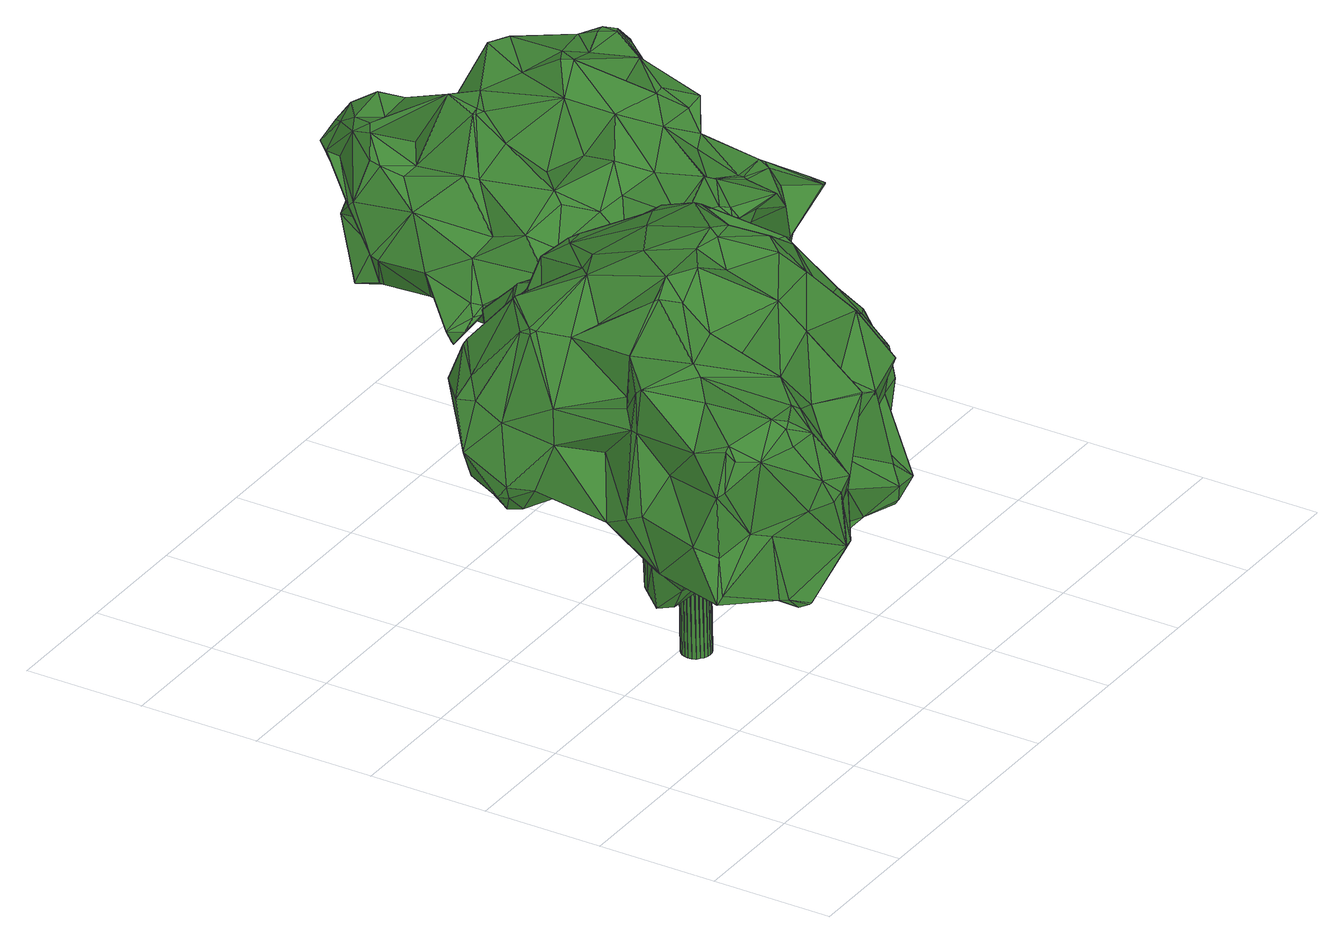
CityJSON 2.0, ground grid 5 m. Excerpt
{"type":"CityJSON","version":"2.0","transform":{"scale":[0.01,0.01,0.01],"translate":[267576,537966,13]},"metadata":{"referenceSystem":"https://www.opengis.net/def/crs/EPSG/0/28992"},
"CityObjects":{
"tree1":{"type":"SolitaryVegetationObject","attributes":{"gtid":154,"crown_width_m":17.72,"crown_median_z":23.74,"crown_r50_m":0.427,"crown_porosity":0.857,"trunk_H_m":10.3,"trunk_DBH_m":1.21,"trunk_radius_m":0.604,"trunk_base_height_m":13.44,"original_gtid":"154"},"geometry":[{"type":"Solid","lod":"3","boundaries":[[[[0,1,2]],[[3,4,5]],[[6,7,8]],[[9,7,6]],[[10,11,12]],[[13,14,15]],[[16,13,15]],[[17,18,19]],[[20,21,22]],[[4,23,24]],[[5,4,25]],[[5,25,26]],[[27,28,29]],[[30,31,32]],[[33,34,35]],[[36,37,38]],[[39,40,41]],[[42,43,44]],[[45,46,47]],[[48,49,50]],[[48,51,49]],[[52,53,16]],[[54,55,56]],[[57,58,59]],[[60,61,62]],[[63,9,6]],[[64,65,66]],[[67,68,69]],[[70,71,72]],[[73,74,75]],[[73,76,74]],[[77,59,58]],[[78,79,80]],[[44,80,79]],[[81,82,76]],[[83,34,84]],[[85,86,87]],[[88,89,90]],[[91,24,23]],[[32,31,92]],[[62,92,31]],[[93,24,17]],[[94,60,31]],[[95,53,89]],[[69,96,97]],[[16,95,98]],[[98,95,99]],[[4,24,25]],[[100,101,102]],[[103,104,105]],[[106,107,100]],[[10,108,11]],[[42,109,43]],[[110,104,111]],[[112,113,114]],[[80,3,5]],[[115,116,50]],[[117,118,119]],[[3,23,4]],[[106,69,68]],[[97,120,29]],[[58,121,77]],[[122,123,113]],[[124,122,113]],[[102,96,69]],[[102,69,106]],[[125,45,126]],[[69,127,67]],[[127,69,97]],[[28,77,121]],[[128,129,130]],[[46,45,131]],[[96,132,120]],[[133,120,132]],[[3,134,23]],[[131,135,136]],[[46,131,136]],[[67,127,58]],[[70,137,71]],[[67,58,57]],[[138,94,31]],[[138,31,128]],[[139,116,140]],[[141,142,47]],[[143,56,32]],[[123,122,86]],[[77,22,59]],[[144,59,22]],[[97,96,120]],[[145,10,12]],[[36,146,37]],[[99,147,148]],[[99,148,149]],[[102,150,96]],[[151,132,150]],[[152,153,64]],[[154,155,38]],[[88,156,157]],[[158,71,159]],[[150,132,96]],[[77,160,22]],[[161,85,87]],[[9,63,74]],[[162,138,128]],[[92,163,143]],[[92,61,163]],[[17,24,91]],[[164,165,166]],[[164,70,165]],[[22,160,20]],[[63,75,74]],[[6,167,75]],[[135,147,168]],[[159,157,158]],[[168,147,88]],[[108,169,11]],[[140,170,139]],[[87,124,171]],[[6,75,63]],[[72,165,70]],[[166,165,72]],[[172,173,174]],[[51,175,49]],[[19,49,175]],[[176,177,178]],[[179,180,181]],[[163,161,143]],[[74,76,182]],[[176,183,177]],[[135,148,147]],[[144,184,59]],[[57,59,184]],[[150,185,151]],[[166,72,186]],[[88,157,168]],[[187,188,189]],[[190,181,52]],[[156,158,157]],[[5,191,80]],[[73,75,167]],[[192,193,194]],[[195,192,194]],[[103,105,196]],[[95,89,88]],[[197,198,199]],[[78,8,200]],[[156,71,158]],[[196,125,126]],[[114,179,181]],[[190,114,181]],[[139,50,116]],[[201,18,108]],[[201,108,10]],[[146,202,203]],[[16,53,95]],[[88,147,99]],[[142,204,45]],[[173,203,202]],[[28,121,97]],[[67,57,205]],[[206,145,188]],[[81,207,172]],[[103,126,172]],[[196,126,103]],[[168,157,135]],[[54,56,208]],[[54,208,185]],[[135,157,209]],[[159,209,157]],[[78,200,152]],[[187,35,210]],[[88,99,95]],[[10,145,211]],[[32,55,30]],[[212,211,184]],[[10,211,212]],[[7,200,8]],[[140,98,170]],[[141,213,137]],[[52,90,53]],[[89,53,90]],[[133,214,215]],[[51,216,196]],[[149,148,135]],[[19,93,17]],[[186,179,114]],[[217,218,219]],[[117,220,221]],[[112,114,190]],[[141,203,142]],[[108,17,91]],[[58,127,121]],[[222,223,224]],[[225,226,163]],[[125,139,170]],[[154,227,155]],[[167,26,228]],[[49,19,21]],[[24,110,25]],[[93,110,24]],[[144,21,201]],[[229,66,183]],[[229,183,94]],[[106,100,102]],[[7,153,200]],[[152,200,153]],[[79,40,44]],[[33,199,198]],[[216,51,48]],[[216,48,139]],[[17,108,18]],[[215,214,230]],[[49,231,115]],[[72,71,232]],[[127,97,121]],[[133,132,151]],[[233,217,219]],[[92,62,61]],[[234,235,236]],[[105,237,238]],[[209,136,135]],[[94,183,176]],[[94,176,60]],[[185,214,151]],[[193,192,13]],[[239,84,240]],[[190,14,112]],[[241,112,14]],[[242,5,26]],[[227,36,155]],[[150,54,185]],[[52,181,180]],[[243,244,145]],[[146,154,37]],[[113,186,114]],[[101,30,245]],[[101,245,102]],[[246,247,248]],[[228,26,111]],[[228,111,104]],[[60,176,61]],[[134,3,249]],[[152,79,78]],[[152,41,79]],[[154,218,227]],[[219,218,154]],[[250,39,41]],[[38,155,36]],[[67,205,68]],[[251,124,112]],[[243,252,253]],[[68,205,106]],[[230,208,251]],[[214,208,230]],[[241,251,112]],[[124,113,112]],[[135,131,149]],[[164,254,70]],[[212,184,201]],[[141,154,146]],[[159,213,209]],[[129,30,101]],[[255,216,125]],[[139,125,216]],[[217,256,218]],[[173,257,174]],[[202,257,173]],[[258,184,211]],[[244,205,258]],[[124,87,122]],[[182,0,74]],[[9,74,0]],[[61,225,163]],[[90,52,180]],[[177,183,65]],[[128,130,162]],[[70,254,137]],[[163,226,85]],[[190,15,14]],[[236,259,260]],[[255,125,196]],[[255,196,216]],[[133,151,214]],[[100,253,101]],[[107,253,100]],[[31,60,261]],[[64,66,152]],[[205,57,258]],[[214,185,208]],[[262,197,199]],[[120,133,215]],[[7,0,153]],[[0,2,153]],[[9,0,7]],[[16,15,52]],[[66,263,152]],[[152,263,41]],[[248,247,43]],[[229,263,66]],[[94,263,229]],[[94,250,263]],[[25,110,111]],[[25,111,26]],[[235,182,264]],[[235,264,36]],[[265,224,223]],[[241,266,251]],[[27,251,266]],[[258,211,244]],[[146,203,141]],[[267,116,115]],[[234,182,235]],[[230,27,29]],[[251,27,230]],[[178,256,176]],[[171,268,161]],[[256,217,269]],[[123,86,269]],[[123,269,164]],[[48,50,139]],[[36,202,146]],[[56,268,208]],[[212,201,10]],[[179,232,180]],[[270,249,3]],[[8,191,6]],[[207,167,228]],[[129,128,30]],[[46,136,213]],[[149,131,125]],[[161,87,171]],[[192,266,241]],[[27,266,192]],[[49,115,50]],[[80,271,3]],[[44,271,80]],[[272,224,265]],[[13,16,140]],[[273,234,236]],[[106,205,107]],[[115,231,267]],[[21,267,231]],[[201,184,144]],[[102,245,150]],[[176,256,274]],[[22,21,144]],[[107,205,244]],[[107,244,243]],[[19,18,21]],[[201,21,18]],[[267,21,20]],[[227,235,36]],[[227,275,235]],[[178,275,227]],[[49,21,231]],[[269,85,226]],[[269,226,256]],[[20,195,267]],[[20,160,195]],[[143,32,92]],[[85,161,163]],[[28,97,29]],[[259,235,275]],[[164,166,276]],[[113,276,186]],[[256,226,225]],[[134,277,278]],[[87,86,122]],[[240,279,239]],[[31,30,128]],[[257,82,174]],[[195,27,192]],[[250,280,39]],[[257,264,82]],[[125,131,45]],[[116,281,194]],[[230,29,215]],[[120,215,29]],[[280,42,40]],[[71,137,213]],[[71,213,159]],[[242,167,282]],[[62,261,60]],[[142,203,173]],[[44,247,197]],[[119,109,42]],[[119,42,283]],[[108,91,169]],[[43,247,44]],[[35,187,189]],[[35,189,262]],[[262,189,12]],[[43,284,248]],[[267,281,116]],[[285,119,283]],[[43,109,284]],[[285,162,130]],[[13,140,193]],[[254,141,137]],[[142,45,47]],[[183,66,65]],[[241,14,13]],[[173,172,286]],[[192,241,13]],[[125,170,149]],[[194,193,116]],[[116,193,140]],[[206,188,187]],[[208,268,251]],[[73,167,207]],[[73,207,76]],[[161,268,143]],[[174,82,172]],[[81,172,82]],[[103,228,104]],[[207,228,103]],[[207,103,172]],[[11,169,12]],[[253,129,101]],[[145,12,188]],[[12,189,188]],[[37,154,38]],[[2,273,153]],[[273,64,153]],[[150,245,54]],[[198,246,248]],[[169,277,12]],[[278,277,169]],[[94,280,250]],[[243,145,223]],[[206,223,145]],[[180,88,90]],[[180,156,88]],[[273,2,1]],[[145,244,211]],[[260,259,65]],[[273,65,64]],[[260,65,273]],[[80,191,78]],[[8,78,191]],[[178,177,275]],[[280,283,42]],[[250,41,263]],[[81,76,207]],[[52,15,190]],[[47,46,213]],[[99,149,170]],[[124,268,171]],[[286,204,173]],[[173,204,142]],[[186,276,166]],[[195,160,28]],[[28,160,77]],[[256,61,274]],[[176,274,61]],[[27,195,28]],[[55,54,245]],[[140,16,98]],[[56,55,32]],[[61,256,225]],[[284,109,118]],[[191,5,282]],[[191,282,6]],[[62,31,261]],[[194,281,195]],[[264,257,36]],[[202,36,257]],[[164,269,233]],[[123,276,113]],[[178,218,256]],[[178,227,218]],[[143,268,56]],[[283,280,94]],[[141,47,213]],[[270,262,249]],[[273,1,234]],[[85,269,86]],[[217,233,269]],[[236,235,259]],[[273,236,260]],[[283,94,138]],[[283,138,285]],[[162,285,138]],[[3,271,270]],[[195,281,267]],[[287,221,272]],[[117,221,288]],[[117,288,279]],[[242,26,167]],[[6,282,167]],[[156,232,71]],[[84,34,240]],[[117,119,220]],[[119,130,220]],[[285,130,119]],[[239,279,287]],[[287,279,288]],[[169,91,278]],[[154,289,219]],[[254,289,141]],[[12,277,262]],[[249,262,277]],[[249,277,134]],[[23,278,91]],[[134,278,23]],[[219,289,233]],[[270,197,262]],[[233,289,164]],[[254,164,289]],[[154,141,289]],[[238,237,175]],[[238,175,51]],[[44,197,271]],[[270,271,197]],[[275,177,259]],[[177,65,259]],[[213,136,209]],[[98,99,170]],[[164,276,123]],[[265,223,206]],[[184,258,57]],[[109,119,118]],[[35,199,33]],[[34,83,210]],[[34,210,35]],[[243,253,107]],[[55,245,30]],[[33,248,240]],[[33,198,248]],[[33,240,34]],[[180,232,156]],[[240,248,118]],[[279,118,117]],[[240,118,279]],[[284,118,248]],[[186,232,179]],[[72,232,186]],[[84,239,287]],[[84,287,83]],[[265,83,287]],[[265,287,272]],[[280,40,39]],[[251,268,124]],[[234,1,182]],[[0,182,1]],[[126,286,172]],[[76,82,264]],[[182,76,264]],[[93,19,175]],[[93,175,237]],[[286,126,204]],[[45,204,126]],[[41,40,79]],[[196,238,51]],[[105,238,196]],[[42,44,40]],[[222,224,272]],[[222,243,223]],[[287,288,221]],[[130,221,220]],[[129,222,130]],[[129,253,222]],[[221,130,222]],[[221,222,272]],[[93,237,110]],[[104,110,237]],[[104,237,105]],[[242,282,5]],[[222,253,252]],[[222,252,243]],[[262,199,35]],[[198,247,246]],[[197,247,198]],[[187,210,206]],[[265,210,83]],[[206,210,265]],[[290,291,292]],[[290,292,293]],[[293,292,294]],[[293,294,295]],[[292,291,296]],[[292,296,294]],[[294,296,297]],[[294,297,295]],[[296,291,298]],[[296,298,297]],[[297,298,299]],[[297,299,295]],[[298,291,300]],[[298,300,299]],[[299,300,301]],[[299,301,295]],[[300,291,302]],[[300,302,301]],[[301,302,303]],[[301,303,295]],[[302,291,304]],[[302,304,303]],[[303,304,305]],[[303,305,295]],[[304,291,306]],[[304,306,305]],[[305,306,307]],[[305,307,295]],[[306,291,308]],[[306,308,307]],[[307,308,309]],[[307,309,295]],[[308,291,310]],[[308,310,309]],[[309,310,311]],[[309,311,295]],[[310,291,312]],[[310,312,311]],[[311,312,313]],[[311,313,295]],[[312,291,314]],[[312,314,313]],[[313,314,315]],[[313,315,295]],[[314,291,316]],[[314,316,315]],[[315,316,317]],[[315,317,295]],[[316,291,318]],[[316,318,317]],[[317,318,319]],[[317,319,295]],[[318,291,320]],[[318,320,319]],[[319,320,321]],[[319,321,295]],[[320,291,322]],[[320,322,321]],[[321,322,323]],[[321,323,295]],[[322,291,324]],[[322,324,323]],[[323,324,325]],[[323,325,295]],[[324,291,326]],[[324,326,325]],[[325,326,327]],[[325,327,295]],[[326,291,328]],[[326,328,327]],[[327,328,329]],[[327,329,295]],[[328,291,330]],[[328,330,329]],[[329,330,331]],[[329,331,295]],[[330,291,332]],[[330,332,331]],[[331,332,333]],[[331,333,295]],[[332,291,334]],[[332,334,333]],[[333,334,335]],[[333,335,295]],[[334,291,336]],[[334,336,335]],[[335,336,337]],[[335,337,295]],[[336,291,338]],[[336,338,337]],[[337,338,339]],[[337,339,295]],[[338,291,290]],[[338,290,339]],[[339,290,293]],[[339,293,295]]]]}]},
"tree2":{"type":"SolitaryVegetationObject","attributes":{"gtid":153,"crown_width_m":14.37,"crown_median_z":24.28,"crown_r50_m":0.419,"crown_porosity":0.865,"trunk_H_m":10.4,"trunk_DBH_m":0.967,"trunk_radius_m":0.483,"trunk_base_height_m":13.88,"original_gtid":"153"},"geometry":[{"type":"Solid","lod":"3","boundaries":[[[[340,341,342]],[[343,344,345]],[[346,347,348]],[[349,350,351]],[[352,353,354]],[[352,354,355]],[[356,357,358]],[[359,360,361]],[[359,362,360]],[[361,363,364]],[[365,366,367]],[[368,369,359]],[[370,371,372]],[[373,371,370]],[[358,374,375]],[[376,377,344]],[[378,379,380]],[[381,382,383]],[[384,385,386]],[[387,388,389]],[[390,391,392]],[[393,394,395]],[[396,385,397]],[[398,399,400]],[[401,402,403]],[[404,405,406]],[[407,408,351]],[[409,410,411]],[[350,412,413]],[[414,415,416]],[[417,418,419]],[[345,344,377]],[[420,364,384]],[[421,422,423]],[[424,425,394]],[[426,394,425]],[[427,428,429]],[[430,411,431]],[[430,431,432]],[[433,434,435]],[[436,437,438]],[[438,437,439]],[[440,437,436]],[[440,439,437]],[[362,369,441]],[[442,381,383]],[[439,413,438]],[[428,443,444]],[[431,445,415]],[[431,415,432]],[[376,355,446]],[[447,448,449]],[[450,372,371]],[[413,412,371]],[[451,452,453]],[[454,455,456]],[[457,454,458]],[[459,460,461]],[[419,462,463]],[[417,463,464]],[[419,463,417]],[[465,346,455]],[[466,467,468]],[[447,449,368]],[[469,422,470]],[[471,472,473]],[[467,474,343]],[[475,476,477]],[[478,479,480]],[[481,349,408]],[[481,408,400]],[[363,384,364]],[[482,386,458]],[[483,484,485]],[[412,486,371]],[[487,488,489]],[[358,375,356]],[[435,434,490]],[[490,377,435]],[[376,435,377]],[[491,374,358]],[[370,372,492]],[[473,493,494]],[[464,495,356]],[[417,441,418]],[[344,474,355]],[[496,417,375]],[[496,375,497]],[[369,368,426]],[[341,498,499]],[[457,500,454]],[[501,500,457]],[[502,503,504]],[[505,390,506]],[[507,506,390]],[[362,441,497]],[[508,509,510]],[[508,511,509]],[[412,512,486]],[[513,514,515]],[[516,517,518]],[[519,520,427]],[[365,367,498]],[[420,386,521]],[[501,522,491]],[[356,495,357]],[[358,357,501]],[[501,357,495]],[[523,524,448]],[[358,501,491]],[[462,453,525]],[[502,526,503]],[[511,527,478]],[[498,341,365]],[[340,365,341]],[[464,356,417]],[[528,368,359]],[[529,354,530]],[[346,348,531]],[[528,521,532]],[[533,534,521]],[[490,404,345]],[[460,518,461]],[[517,535,353]],[[536,448,447]],[[409,411,430]],[[449,448,524]],[[432,537,523]],[[432,424,537]],[[442,538,378]],[[519,459,539]],[[540,472,492]],[[473,472,540]],[[342,372,541]],[[369,362,359]],[[344,355,376]],[[396,514,542]],[[487,543,488]],[[512,488,543]],[[523,448,536]],[[544,538,545]],[[349,546,350]],[[547,519,539]],[[377,490,345]],[[513,363,542]],[[548,549,550]],[[455,549,548]],[[396,551,522]],[[396,552,551]],[[491,551,374]],[[524,523,553]],[[554,409,555]],[[505,382,381]],[[556,557,558]],[[559,560,561]],[[562,561,560]],[[396,522,385]],[[385,522,458]],[[489,563,487]],[[483,485,561]],[[564,555,409]],[[564,409,432]],[[529,530,556]],[[408,565,398]],[[407,565,408]],[[513,542,514]],[[566,563,489]],[[558,426,425]],[[352,355,474]],[[373,438,567]],[[340,342,568]],[[412,350,546]],[[413,567,438]],[[349,351,408]],[[524,553,449]],[[348,483,531]],[[471,459,569]],[[471,569,570]],[[353,352,517]],[[483,561,531]],[[553,523,537]],[[571,512,481]],[[433,435,446]],[[376,446,435]],[[531,572,455]],[[467,388,474]],[[572,458,456]],[[454,456,458]],[[573,360,362]],[[573,542,360]],[[511,566,509]],[[413,373,567]],[[428,427,443]],[[478,379,479]],[[478,410,379]],[[546,512,412]],[[475,574,421]],[[396,397,514]],[[534,507,521]],[[413,439,351]],[[493,575,576]],[[514,397,515]],[[385,515,397]],[[571,577,578]],[[383,538,442]],[[545,538,383]],[[469,465,422]],[[347,465,469]],[[578,488,512]],[[578,512,571]],[[551,573,362]],[[541,579,342]],[[528,361,364]],[[554,379,409]],[[547,520,519]],[[507,532,521]],[[548,423,422]],[[537,394,393]],[[421,423,475]],[[540,580,473]],[[540,499,580]],[[475,581,574]],[[477,581,475]],[[356,375,417]],[[375,551,497]],[[401,446,402]],[[346,531,455]],[[341,372,342]],[[444,443,576]],[[373,582,438]],[[343,474,344]],[[559,485,367]],[[561,485,559]],[[583,407,351]],[[583,351,440]],[[370,492,472]],[[493,576,547]],[[572,482,458]],[[499,485,484]],[[498,485,499]],[[466,468,570]],[[584,464,585]],[[586,516,587]],[[391,588,554]],[[464,584,495]],[[560,533,482]],[[533,521,482]],[[478,527,411]],[[515,384,513]],[[451,589,590]],[[554,588,380]],[[522,551,491]],[[572,456,455]],[[582,471,570]],[[522,501,457]],[[522,457,458]],[[577,400,399]],[[575,591,592]],[[575,484,591]],[[536,368,528]],[[466,389,388]],[[354,353,530]],[[467,466,388]],[[408,398,400]],[[436,438,582]],[[555,391,554]],[[564,391,555]],[[528,364,521]],[[373,370,582]],[[593,558,557]],[[413,371,373]],[[594,433,446]],[[370,472,471]],[[441,417,496]],[[479,544,541]],[[367,485,498]],[[578,509,488]],[[420,521,364]],[[477,503,526]],[[390,588,391]],[[431,411,527]],[[595,453,452]],[[449,393,395]],[[462,525,477]],[[407,596,597]],[[499,540,341]],[[371,486,450]],[[541,544,579]],[[595,558,593]],[[516,598,526]],[[516,526,517]],[[507,390,532]],[[509,578,510]],[[359,361,528]],[[477,525,503]],[[471,582,370]],[[516,586,598]],[[575,473,580]],[[575,580,499]],[[366,568,599]],[[599,600,366]],[[426,368,395]],[[436,582,601]],[[450,487,372]],[[541,372,487]],[[480,479,487]],[[487,479,541]],[[568,342,579]],[[568,579,602]],[[545,602,579]],[[544,545,579]],[[459,471,539]],[[384,386,420]],[[345,406,343]],[[507,534,506]],[[508,527,511]],[[458,386,385]],[[481,400,577]],[[571,481,577]],[[518,517,387]],[[495,500,501]],[[584,500,495]],[[429,428,603]],[[362,497,551]],[[529,355,354]],[[378,538,544]],[[432,523,564]],[[409,379,410]],[[510,578,577]],[[510,577,508]],[[390,392,532]],[[381,390,505]],[[532,392,528]],[[528,392,536]],[[564,523,392]],[[595,502,504]],[[536,392,523]],[[365,340,568]],[[470,421,574]],[[490,434,398]],[[604,577,399]],[[419,589,451]],[[605,560,559]],[[465,347,346]],[[556,530,557]],[[546,349,512]],[[481,512,349]],[[365,568,366]],[[367,366,559]],[[570,601,582]],[[421,470,422]],[[518,606,461]],[[459,461,606]],[[469,592,591]],[[479,379,378]],[[460,519,429]],[[531,482,572]],[[511,478,566]],[[595,504,453]],[[544,479,378]],[[560,605,533]],[[480,487,563]],[[478,480,563]],[[508,594,401]],[[508,401,527]],[[446,529,402]],[[416,402,529]],[[594,446,401]],[[596,440,601]],[[566,478,563]],[[424,414,425]],[[467,597,468]],[[381,588,390]],[[363,513,384]],[[361,360,363]],[[542,363,360]],[[473,494,471]],[[471,494,539]],[[552,573,551]],[[465,455,548]],[[465,548,422]],[[396,573,552]],[[542,573,396]],[[470,574,607]],[[560,482,562]],[[444,607,428]],[[474,387,352]],[[606,518,387]],[[398,434,399]],[[355,529,446]],[[467,406,405]],[[470,592,469]],[[388,387,474]],[[536,447,368]],[[608,604,399]],[[424,394,537]],[[587,603,607]],[[587,429,603]],[[444,576,592]],[[348,347,483]],[[391,564,392]],[[353,535,593]],[[343,406,467]],[[590,369,452]],[[451,590,452]],[[594,604,608]],[[583,596,407]],[[440,596,583]],[[570,468,596]],[[440,436,601]],[[590,589,369]],[[418,441,589]],[[609,419,451]],[[609,451,462]],[[609,462,419]],[[369,589,441]],[[419,418,589]],[[451,453,462]],[[526,535,517]],[[470,444,592]],[[443,520,576]],[[547,576,520]],[[427,429,519]],[[550,585,462]],[[369,610,452]],[[426,610,369]],[[547,539,493]],[[427,520,443]],[[553,393,449]],[[347,484,483]],[[537,393,553]],[[347,469,484]],[[459,519,460]],[[493,473,575]],[[375,374,551]],[[482,531,562]],[[531,561,562]],[[502,611,526]],[[595,593,502]],[[502,593,611]],[[525,504,503]],[[453,504,525]],[[462,476,550]],[[398,565,404]],[[462,477,476]],[[398,404,490]],[[565,405,404]],[[565,407,405]],[[404,406,345]],[[550,476,548]],[[548,476,423]],[[423,476,475]],[[385,384,515]],[[442,588,381]],[[380,588,378]],[[378,588,442]],[[470,607,444]],[[425,556,558]],[[521,386,482]],[[566,488,509]],[[489,488,566]],[[452,610,595]],[[558,610,426]],[[595,610,558]],[[454,549,455]],[[500,549,454]],[[468,597,596]],[[414,432,415]],[[445,527,401]],[[556,425,416]],[[556,416,529]],[[416,445,403]],[[416,403,402]],[[401,403,445]],[[584,549,500]],[[550,549,584]],[[527,445,431]],[[380,379,554]],[[574,586,607]],[[607,603,428]],[[539,494,493]],[[484,469,591]],[[593,535,611]],[[611,535,526]],[[575,612,484]],[[499,484,612]],[[499,612,575]],[[599,602,545]],[[568,602,599]],[[352,387,517]],[[526,581,477]],[[526,598,581]],[[586,581,598]],[[586,574,581]],[[413,351,350]],[[467,405,597]],[[405,407,597]],[[486,543,450]],[[512,543,486]],[[613,382,505]],[[450,543,487]],[[440,351,439]],[[593,557,530]],[[593,530,353]],[[409,430,432]],[[570,596,601]],[[584,585,550]],[[416,415,445]],[[463,462,585]],[[463,585,464]],[[492,372,540]],[[341,540,372]],[[432,414,424]],[[414,416,425]],[[533,605,534]],[[534,605,506]],[[478,411,410]],[[605,614,506]],[[605,559,614]],[[366,614,559]],[[600,614,366]],[[460,615,518]],[[516,518,615]],[[516,615,460]],[[441,496,497]],[[594,508,604]],[[604,508,577]],[[575,592,576]],[[433,594,608]],[[606,569,459]],[[608,399,433]],[[433,399,434]],[[387,569,606]],[[387,389,569]],[[466,569,389]],[[570,569,466]],[[587,607,586]],[[614,600,613]],[[613,600,599]],[[506,614,613]],[[613,505,506]],[[460,429,587]],[[460,587,516]],[[613,599,382]],[[383,382,545]],[[599,545,382]],[[449,395,368]],[[394,426,395]],[[616,617,618]],[[616,618,619]],[[619,618,620]],[[619,620,621]],[[618,617,622]],[[618,622,620]],[[620,622,623]],[[620,623,621]],[[622,617,624]],[[622,624,623]],[[623,624,625]],[[623,625,621]],[[624,617,626]],[[624,626,625]],[[625,626,627]],[[625,627,621]],[[626,617,628]],[[626,628,627]],[[627,628,629]],[[627,629,621]],[[628,617,630]],[[628,630,629]],[[629,630,631]],[[629,631,621]],[[630,617,632]],[[630,632,631]],[[631,632,633]],[[631,633,621]],[[632,617,634]],[[632,634,633]],[[633,634,635]],[[633,635,621]],[[634,617,636]],[[634,636,635]],[[635,636,637]],[[635,637,621]],[[636,617,638]],[[636,638,637]],[[637,638,639]],[[637,639,621]],[[638,617,640]],[[638,640,639]],[[639,640,641]],[[639,641,621]],[[640,617,642]],[[640,642,641]],[[641,642,643]],[[641,643,621]],[[642,617,644]],[[642,644,643]],[[643,644,645]],[[643,645,621]],[[644,617,646]],[[644,646,645]],[[645,646,647]],[[645,647,621]],[[646,617,648]],[[646,648,647]],[[647,648,649]],[[647,649,621]],[[648,617,650]],[[648,650,649]],[[649,650,651]],[[649,651,621]],[[650,617,652]],[[650,652,651]],[[651,652,653]],[[651,653,621]],[[652,617,654]],[[652,654,653]],[[653,654,655]],[[653,655,621]],[[654,617,656]],[[654,656,655]],[[655,656,657]],[[655,657,621]],[[656,617,658]],[[656,658,657]],[[657,658,659]],[[657,659,621]],[[658,617,660]],[[658,660,659]],[[659,660,661]],[[659,661,621]],[[660,617,662]],[[660,662,661]],[[661,662,663]],[[661,663,621]],[[662,617,664]],[[662,664,663]],[[663,664,665]],[[663,665,621]],[[664,617,616]],[[664,616,665]],[[665,616,619]],[[665,619,621]]]]}]}
},
"vertices":[
[1670,663,1030],[1524,626,1076],[1499,839,880],[1487,1357,1537],[1461,1259,1606],[1576,1074,1484],[1793,889,1177],[1809,840,1010],[1808,903,1082],[1714,687,1060],[999,1670,1488],[1091,1606,1542],[1202,1606,1495],[253,798,1360],[172,723,1063],[261,659,1217],[190,511,1392],[1076,1255,1709],[898,1382,1635],[868,1140,1741],[426,1342,1551],[724,1301,1658],[430,1375,1551],[1398,1385,1598],[1364,1222,1675],[1375,1199,1670],[1525,924,1540],[263,1163,1193],[295,1411,1198],[179,1319,1005],[872,1404,893],[1003,1197,729],[845,1136,877],[1391,1949,931],[1334,2029,981],[1405,1874,1153],[1271,211,849],[1133,189,819],[1136,206,797],[1307,1195,1154],[1473,1322,1166],[1542,1169,1082],[1277,1481,1165],[1449,1659,988],[1563,1485,1162],[851,400,1308],[655,195,1212],[763,296,1048],[676,853,1696],[724,954,1755],[625,927,1713],[810,870,1777],[122,368,1276],[189,371,1439],[571,1291,1094],[837,1200,1050],[605,1016,884],[527,1704,1358],[377,1595,1305],[568,1529,1564],[990,1102,634],[962,937,710],[950,1077,652],[1699,682,1202],[1604,928,774],[1411,664,715],[1507,963,792],[521,1717,1335],[513,1767,1188],[480,1757,1196],[462,160,719],[619,104,903],[387,213,753],[1638,657,1230],[1659,598,1137],[1691,684,1217],[1587,509,1164],[431,1417,1522],[1759,1049,1053],[1617,1190,1083],[1661,1238,1312],[1314,446,1279],[1365,363,1278],[1265,2086,1001],[1310,2045,978],[491,802,510],[456,755,524],[436,822,508],[237,247,1410],[185,326,1414],[138,344,1297],[1261,1340,1654],[904,1074,768],[1108,997,1764],[1152,1129,758],[203,365,1459],[305,1551,926],[246,1551,1054],[373,572,1501],[387,289,1507],[611,1609,1031],[879,1436,898],[581,1592,1011],[1222,644,1622],[1229,810,1724],[1159,726,1712],[524,1766,1178],[659,1598,1083],[1049,1574,1552],[1388,1677,976],[1190,965,1742],[1279,1011,1554],[162,642,846],[209,552,802],[91,348,836],[613,941,1707],[404,920,1583],[1262,1761,968],[1324,1722,967],[1261,1695,975],[184,1362,948],[317,1538,1244],[424,703,624],[444,624,686],[348,789,740],[675,425,1507],[952,480,1548],[318,1627,1226],[995,1454,774],[917,1475,876],[1020,1532,788],[588,285,1454],[306,1485,898],[258,1365,860],[1311,1457,1552],[491,176,1432],[633,113,1212],[660,112,901],[1028,1448,799],[418,651,1623],[249,776,1557],[882,260,969],[1064,308,1275],[611,999,834],[578,1527,1569],[1124,1704,1249],[1127,181,884],[393,231,1481],[424,241,1495],[552,302,1482],[359,1467,915],[275,1369,859],[1736,1040,800],[1689,862,793],[1020,274,776],[1151,233,776],[444,163,1120],[483,127,1245],[526,101,1140],[558,91,1167],[416,1360,1536],[499,913,541],[1033,1502,794],[617,877,674],[535,348,634],[452,164,716],[427,196,706],[1602,744,1335],[396,202,1411],[1130,1580,1549],[389,604,1595],[468,881,544],[1299,477,1467],[1106,273,1276],[1337,327,1289],[962,966,1754],[1107,821,669],[1263,658,701],[1184,599,743],[117,339,864],[258,305,1072],[152,375,999],[1587,482,1030],[1295,849,624],[662,1559,1479],[287,1311,865],[359,239,757],[1242,1919,1176],[1225,1795,1233],[1277,1760,1249],[101,459,1046],[1734,1018,1234],[266,830,1358],[256,803,1527],[303,870,1420],[303,1191,1322],[949,603,1644],[1474,1623,1220],[1439,1722,1018],[1422,1779,1112],[1798,902,983],[830,1385,1610],[1193,249,928],[1025,399,1014],[1067,309,1281],[663,1743,1293],[1147,1889,1124],[1425,682,1388],[319,1173,942],[613,88,1214],[1261,1948,1142],[899,1668,1400],[801,1542,1383],[686,161,1047],[281,1309,866],[208,1327,942],[643,714,1624],[838,549,637],[893,468,681],[813,425,608],[1156,1735,1004],[1039,1829,915],[1035,1830,921],[1104,1815,1038],[1019,1862,925],[770,725,730],[734,702,691],[1226,342,714],[1509,876,1528],[1463,977,810],[243,1236,984],[593,1171,1548],[326,251,1045],[777,428,600],[1398,536,789],[1366,400,761],[1462,550,704],[1083,948,1749],[1000,860,1675],[1320,1954,943],[1387,1946,928],[174,796,1027],[1641,969,1296],[956,1609,1183],[820,1665,1312],[612,1401,1082],[1449,1706,990],[1452,1663,991],[1453,1720,953],[1271,1554,1424],[1277,1049,962],[216,906,962],[1050,1488,923],[907,1475,896],[675,174,883],[708,639,1492],[852,605,659],[1232,395,1011],[702,1716,1329],[1482,563,651],[1486,565,657],[976,1103,643],[1441,1677,1298],[1448,1009,848],[1464,452,1032],[1082,1955,995],[354,996,1167],[459,1208,1547],[485,898,853],[732,590,660],[1268,1512,1395],[1451,1324,1265],[1019,1865,919],[1432,643,718],[1008,869,755],[1344,517,678],[447,352,706],[1235,1577,1495],[1307,1450,1565],[1329,1934,940],[1172,1265,1041],[411,937,1398],[1676,970,1280],[1114,1417,892],[1440,1702,957],[1082,1496,855],[1085,420,1314],[1155,1926,960],[1181,1877,962],[829,443,732],[985,944,45],[925,945,44],[984,960,45],[972,954,1075],[970,970,1075],[911,955,1074],[978,975,44],[964,985,1074],[968,987,44],[954,997,1074],[956,997,44],[942,1007,1074],[941,1003,44],[928,1013,1074],[926,1005,43],[912,1015,1074],[910,1004,43],[896,1014,1073],[895,998,43],[882,1008,1073],[883,988,43],[869,998,1073],[873,976,43],[859,986,1073],[867,961,43],[853,971,1073],[865,946,43],[851,956,1073],[866,930,43],[853,940,1074],[872,915,43],[859,925,1074],[882,903,44],[868,913,1074],[894,893,44],[881,903,1074],[909,887,44],[895,897,1074],[924,885,45],[911,895,1075],[940,886,45],[926,896,1075],[955,892,45],[941,902,1075],[967,902,45],[954,912,1075],[977,914,45],[963,924,1075],[983,929,45],[970,939,1075],
[2312,2122,726],[2324,2116,914],[2307,2105,718],[1799,1377,1395],[1684,1448,1400],[1800,1325,1366],[2074,2547,1361],[2262,2462,1299],[2071,2529,1351],[2119,1365,906],[2238,1338,1008],[2244,1338,1051],[1849,1691,1421],[1773,1821,1469],[1710,1746,1374],[1672,1491,1389],[1555,2880,1429],[1601,2931,1399],[1563,2976,1314],[1312,2569,1041],[1474,2662,838],[1477,2645,834],[1314,2603,1051],[1490,2775,794],[1505,2655,834],[2277,2217,745],[2207,2370,804],[2254,2358,855],[1311,2365,1052],[1356,2446,1265],[2386,1659,994],[2372,1626,970],[2251,1829,788],[2503,1500,1017],[1551,2939,1274],[1527,2926,1303],[1639,1295,1264],[1665,1257,1281],[1825,2046,591],[1750,1968,675],[1766,2050,614],[1899,2213,487],[1977,2250,436],[1976,2247,431],[1665,2845,794],[1761,2871,851],[1728,2674,919],[2057,1780,1489],[1961,1529,1388],[2168,1699,1362],[1747,2192,691],[1667,2104,672],[1579,2228,775],[1228,2103,981],[1284,2097,1007],[1268,2139,1013],[1618,2920,987],[1704,2914,833],[1782,1329,1110],[1736,1329,1088],[1903,1403,942],[1504,1638,986],[1529,1669,1074],[1477,1664,988],[1838,1313,1345],[2030,1267,1370],[1828,1345,1385],[2095,1267,1281],[1983,1416,1195],[1617,2015,718],[1740,1927,736],[1733,1789,860],[2215,1364,879],[2455,1447,971],[1452,1822,957],[1463,1782,952],[1477,1798,1099],[1476,2781,1456],[1408,2665,1397],[1450,2689,1489],[1694,2673,923],[2095,2505,1625],[2151,2515,1553],[2041,2532,1619],[1354,2012,987],[1382,1885,1148],[1356,2186,1146],[2339,2149,1661],[2313,2199,1666],[2308,2133,1667],[1521,1836,960],[1529,1741,923],[1418,1912,825],[1586,1371,1139],[1735,1320,1093],[1572,1312,1168],[2476,1397,1182],[2482,1330,1173],[2506,1401,1112],[2479,1328,1169],[2418,1298,1205],[1365,2711,1226],[1896,2189,486],[2451,2162,1555],[2439,2222,1528],[1470,1667,970],[1583,1479,1175],[1235,2187,922],[1181,2168,878],[1159,2180,928],[2215,1785,766],[1512,2526,1365],[1487,2302,1402],[1601,2333,1600],[1836,2729,1297],[1925,2656,1330],[1854,2713,1284],[1728,2777,1289],[1819,2814,1004],[2284,1756,1518],[2240,1992,1633],[2139,1836,1601],[1633,2459,1635],[1486,2710,1507],[1521,2800,1489],[2084,2554,1380],[2103,1480,1347],[1953,1485,1404],[2095,1450,1353],[2277,2456,1309],[2253,2378,1553],[2299,1772,1293],[2224,1840,1171],[2379,1979,1298],[1930,1523,1415],[2026,2527,1641],[1828,2541,1510],[1772,2405,1598],[1804,1740,641],[1911,1968,649],[1964,1892,720],[2011,1396,885],[1990,2622,945],[2043,2376,1084],[2253,2367,1258],[2183,2254,1002],[2213,1636,903],[2070,1782,682],[1962,1620,593],[1965,1623,589],[1671,1252,1270],[1594,2966,1260],[2292,1814,988],[2449,2029,1315],[2392,1979,1307],[1652,2893,1459],[1535,2874,1291],[1367,2733,1202],[2324,2253,950],[2319,2201,1055],[1755,2796,1380],[1626,2962,1280],[1696,2246,1454],[1661,2319,1588],[1614,2326,1596],[1912,2233,513],[1995,2338,734],[1849,2362,825],[1703,1564,849],[1810,1582,595],[1715,1585,849],[1807,1627,598],[2139,1457,810],[1661,2889,753],[1661,2908,828],[1712,2911,779],[1979,2122,1713],[1908,1897,1583],[2095,1830,1597],[2271,1990,1597],[2439,2145,1548],[1721,2504,877],[1652,2906,1054],[1370,2173,874],[1177,2158,873],[1637,2338,1607],[1849,2084,1625],[1655,1669,859],[1457,2428,858],[1555,1639,1291],[1606,1779,1346],[1929,2544,1167],[1587,2252,798],[1924,2413,849],[1852,2380,826],[1817,1978,1424],[1371,2198,883],[1261,2083,983],[1943,2132,503],[2360,1859,1452],[2261,1983,1013],[2086,2059,657],[1487,2778,797],[2109,1606,865],[1955,2092,536],[2008,2184,467],[2174,1357,888],[2404,2064,1443],[1956,2581,1423],[1773,2768,1435],[1739,2711,1492],[1508,2808,1117],[1568,2761,1028],[1184,2114,934],[1707,2055,647],[1626,2063,697],[1474,1885,1220],[1556,1919,1360],[1407,1983,1281],[2181,2387,854],[2019,2551,945],[2053,2476,975],[2007,2596,948],[1949,1641,592],[1559,2139,738],[1979,1325,1310],[1884,1608,569],[2502,1464,1026],[2193,2183,681],[2213,1711,1402],[2279,1495,1324],[2019,1442,878],[1862,2637,1144],[1530,2723,943],[2075,2459,1665],[2411,2115,1300],[2439,2188,1510],[1877,1437,927],[1926,1646,685],[2089,2091,638],[2195,2002,1169],[1954,2332,1606],[2381,1557,1187],[2311,1422,1217],[1724,2823,1490],[1578,2702,1490],[2022,2199,1705],[2154,2162,1645],[1780,2100,594],[1415,2623,1384],[1448,2540,1346],[2318,2203,1414],[2414,2233,1488],[1584,1966,1390],[1674,1601,942],[1529,2261,1378],[2270,1447,1306],[2091,1436,1348],[1953,2163,1716],[2075,2228,626],[2040,2329,712],[2288,1474,1316],[2059,2154,603],[2272,2193,1670],[1772,1386,1083],[1944,2399,836],[2223,1768,1490],[2263,2275,1637],[1730,1374,1101],[1608,2588,1402],[1439,2147,1210],[1752,2102,1347],[2262,2217,1188],[1932,2233,511],[2020,2337,723],[2080,2027,1484],[1923,2094,88],[1875,2095,88],[1922,2107,88],[1924,2078,1128],[1923,2090,1128],[1876,2079,1128],[1917,2118,88],[1918,2102,1128],[1910,2129,88],[1911,2112,1128],[1900,2136,89],[1901,2120,1129],[1888,2141,89],[1889,2125,1129],[1876,2143,89],[1877,2127,1129],[1863,2142,89],[1864,2126,1129],[1852,2137,89],[1852,2121,1129],[1841,2130,88],[1842,2113,1128],[1834,2120,88],[1834,2103,1128],[1829,2108,88],[1829,2092,1128],[1827,2096,88],[1828,2079,1128],[1828,2083,88],[1829,2067,1128],[1833,2072,88],[1834,2055,1128],[1840,2061,88],[1841,2045,1127],[1850,2054,87],[1851,2037,1127],[1862,2049,87],[1863,2032,1127],[1874,2047,87],[1875,2030,1127],[1887,2048,87],[1888,2032,1127],[1899,2053,87],[1899,2036,1127],[1909,2060,87],[1910,2044,1127],[1916,2070,88],[1917,2054,1127],[1921,2082,88],[1922,2065,1128]
]}
